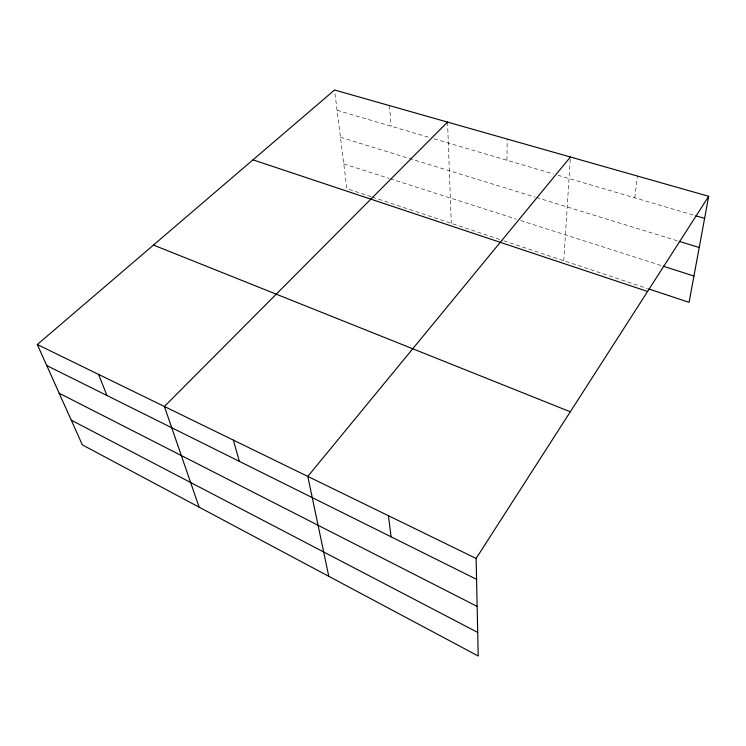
<?xml version="1.0" encoding="UTF-8"?>
<svg xmlns="http://www.w3.org/2000/svg" width="746" height="746" viewBox="0 0 746 746"><rect width="100%" height="100%" fill="white"/><g stroke="black" fill="none" stroke-linecap="round" stroke-linejoin="round"><path stroke-width="0.56" stroke-dasharray="3.73 2.8" d="M506.963 160.259L507.205 139.054M563.752 260.699L570.401 157.014M634.79 197.849L637.438 176.056M337.08 110.305L428.54 137.199M434.032 138.812L553.504 173.949M557.943 175.254L694.638 215.454M340.456 137.283L535.274 197.149M536.374 197.485L678.058 241.023M343.775 163.896L389.039 178.387M390.149 178.742L516.176 219.11M520.549 220.508L661.991 265.8M371.2 196.72L346.871 188.635L334.544 89.996M372.301 197.084L502.757 240.436M503.848 240.799L647.593 288.553M389.468 105.606L391.165 126.205M447.544 122.102L451.283 223.334"/><path stroke-width="1.12" d="M708.7 196.301L476.125 558.465L478.214 656.004L82.368 444.896L37.3 344.531L334.544 89.996L708.7 196.301L689.071 302.335L648.684 288.916M570.401 157.014L307.809 476.405L328.781 576.304M447.544 122.102L164.409 406.495L199.135 507.168M695.748 215.781L704.616 218.382M679.168 241.368L699.216 247.523M663.101 266.154L693.939 276.029M252.978 159.84L647.593 291.462M153.462 245.061L570.317 411.792M37.3 344.531L476.125 558.465M46.746 365.568L476.573 579.334M59.167 393.226L477.151 606.414M71.262 420.157L477.71 632.422M98.519 374.38L106.995 395.529M233.358 440.112L239.363 461.364M388.461 515.728L391.081 536.822"/></g></svg>
